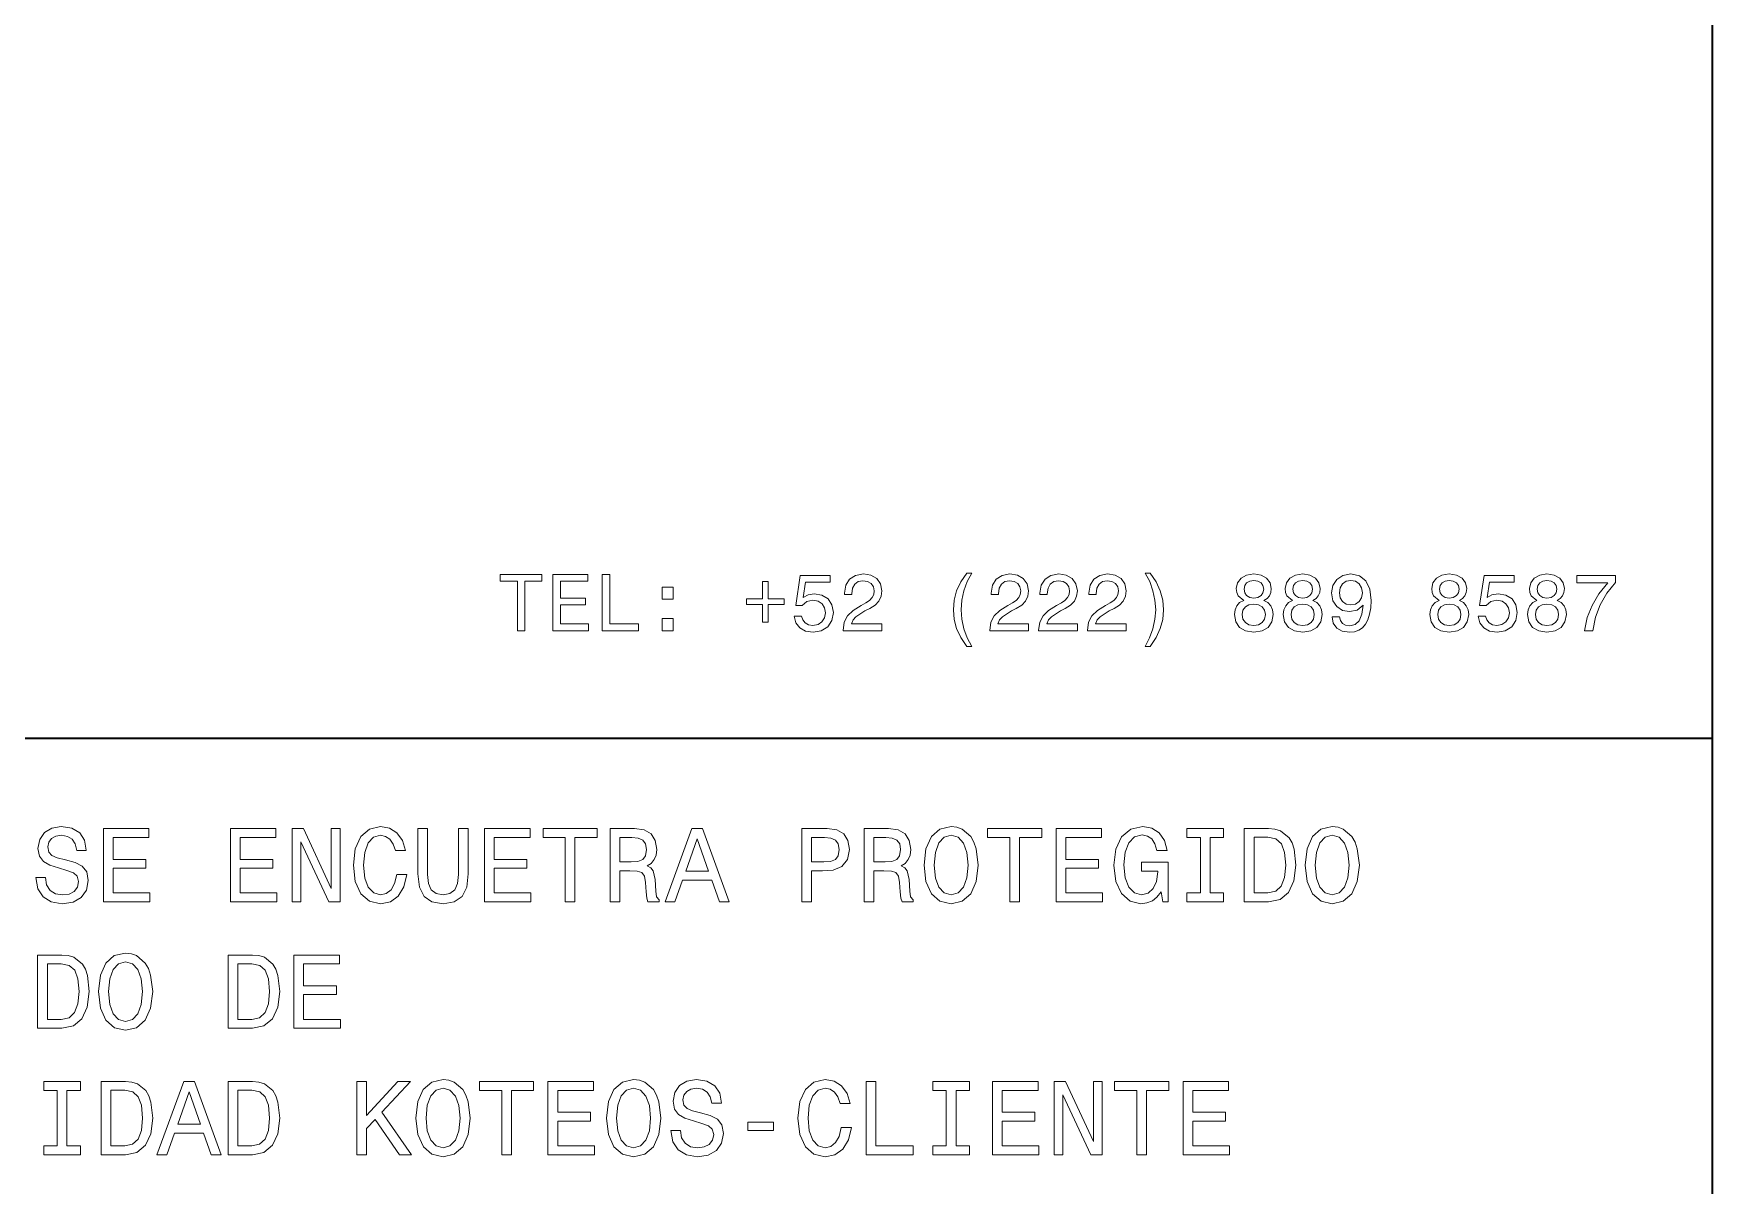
# Model space of a CAD drawing. Extents: x 5 to 413, y 5 to 291.
# Drawn here: x 360.9 to 413.4, y 41.3 to 77.3 of the extents above; entities that cross this region are included whole.
import ezdxf

# ---------------------------------------------------------------- set-up
doc = ezdxf.new("R2010")
doc.units = 0

msp = doc.modelspace()

# ---------------------------------------------------------------- linework, layer by layer
at = {"color": 7, "lineweight": 35}
for p, q in [((413.367157, 5.281658), (413.367157, 290.786957)), ((335.902863, 55.281349), (413.367157, 55.281349))]:
    msp.add_line(p, q, dxfattribs=at)
at = {"color": 7, "lineweight": 13}
for points in [[(376.008118, 58.637184), (376.241516, 58.637184), (376.241516, 60.184643), (376.774231, 60.184643), (376.774231, 60.397736), (375.47287, 60.397736), (375.47287, 60.184643), (376.008118, 60.184643)], [(377.119263, 58.637184), (378.235443, 58.637184), (378.235443, 58.850277), (377.352631, 58.850277), (377.352631, 59.44643), (378.139069, 59.44643), (378.139069, 59.656986), (377.352631, 59.656986), (377.352631, 60.184643), (378.215149, 60.184643), (378.215149, 60.397736), (377.119263, 60.397736)], [(378.664185, 58.637184), (379.795593, 58.637184), (379.795593, 58.850277), (378.897552, 58.850277), (378.897552, 60.397736), (378.664185, 60.397736)], [(384.658691, 59.096348), (384.714478, 58.888329), (384.838806, 58.725971), (385.021454, 58.6245), (385.254822, 58.586449), (385.511047, 58.632111), (385.711456, 58.756416), (385.838287, 58.954285), (385.886505, 59.20797), (385.843384, 59.443893), (385.721619, 59.629082), (385.531342, 59.74831), (385.285278, 59.791435), (385.095001, 59.760994), (384.947876, 59.67728), (385.018921, 60.151665), (385.7901, 60.151665), (385.7901, 60.359684), (384.848938, 60.359684), (384.709412, 59.426136), (384.912354, 59.426136), (385.059509, 59.545364), (385.247223, 59.58849), (385.409576, 59.560585), (385.533875, 59.479408), (385.612518, 59.355103), (385.640442, 59.195286), (385.612518, 59.035465), (385.531342, 58.91116), (385.407043, 58.83252), (385.247223, 58.804615), (385.112762, 58.822372), (385.008759, 58.880718), (384.932648, 58.972046), (384.894592, 59.096348)], [(386.195984, 58.637184), (387.406067, 58.637184), (387.406067, 58.85535), (386.449677, 58.85535), (386.50296, 58.974583), (386.594269, 59.073517), (386.875854, 59.253632), (387.025543, 59.329735), (387.192963, 59.43882), (387.312195, 59.565659), (387.380676, 59.715332), (387.406067, 59.8853), (387.362915, 60.098392), (387.243683, 60.265823), (387.061035, 60.372368), (386.825134, 60.410419), (386.581573, 60.367294), (386.396393, 60.248066), (386.277161, 60.057804), (386.236572, 59.806656), (386.236572, 59.771141), (386.467438, 59.771141), (386.467438, 59.791435), (386.490265, 59.96394), (386.558746, 60.090782), (386.667847, 60.171959), (386.812439, 60.199863), (386.959564, 60.174496), (387.068665, 60.111076), (387.139679, 60.012138), (387.16507, 59.887836), (387.147308, 59.771141), (387.099091, 59.672207), (387.017914, 59.585953), (386.906311, 59.50985), (386.756622, 59.428673), (386.508026, 59.271389), (386.332977, 59.103958), (386.228973, 58.901012), (386.195984, 58.644794)], [(390.054504, 58.147579), (390.214325, 58.147579), (390.069702, 58.416481), (389.968231, 58.698067), (389.904816, 58.994877), (389.884521, 59.29422), (389.904816, 59.593567), (389.968231, 59.887836), (390.069702, 60.171959), (390.214325, 60.440865), (390.054504, 60.440865), (389.869293, 60.161812), (389.739929, 59.8853), (389.663818, 59.5961), (389.640991, 59.29422), (389.663818, 58.989803), (389.739929, 58.70314), (389.869293, 58.426628)], [(390.777496, 58.637184), (391.987549, 58.637184), (391.987549, 58.85535), (391.031158, 58.85535), (391.084442, 58.974583), (391.175781, 59.073517), (391.457367, 59.253632), (391.607025, 59.329735), (391.774445, 59.43882), (391.893677, 59.565659), (391.962189, 59.715332), (391.987549, 59.8853), (391.944427, 60.098392), (391.825195, 60.265823), (391.642548, 60.372368), (391.406616, 60.410419), (391.163086, 60.367294), (390.977905, 60.248066), (390.858673, 60.057804), (390.818085, 59.806656), (390.818085, 59.771141), (391.04892, 59.771141), (391.04892, 59.791435), (391.071747, 59.96394), (391.140259, 60.090782), (391.249329, 60.171959), (391.393921, 60.199863), (391.541077, 60.174496), (391.650146, 60.111076), (391.721191, 60.012138), (391.746552, 59.887836), (391.72879, 59.771141), (391.680603, 59.672207), (391.599426, 59.585953), (391.487793, 59.50985), (391.338135, 59.428673), (391.089508, 59.271389), (390.91449, 59.103958), (390.810455, 58.901012), (390.777496, 58.644794)], [(392.304657, 58.637184), (393.514709, 58.637184), (393.514709, 58.85535), (392.55835, 58.85535), (392.611603, 58.974583), (392.702942, 59.073517), (392.984528, 59.253632), (393.134186, 59.329735), (393.301636, 59.43882), (393.420868, 59.565659), (393.489349, 59.715332), (393.514709, 59.8853), (393.471588, 60.098392), (393.352356, 60.265823), (393.169708, 60.372368), (392.933777, 60.410419), (392.690247, 60.367294), (392.505066, 60.248066), (392.385834, 60.057804), (392.345245, 59.806656), (392.345245, 59.771141), (392.57608, 59.771141), (392.57608, 59.791435), (392.598938, 59.96394), (392.667419, 60.090782), (392.776489, 60.171959), (392.921112, 60.199863), (393.068237, 60.174496), (393.177307, 60.111076), (393.248352, 60.012138), (393.273712, 59.887836), (393.255951, 59.771141), (393.207764, 59.672207), (393.126587, 59.585953), (393.014954, 59.50985), (392.865295, 59.428673), (392.616669, 59.271389), (392.44165, 59.103958), (392.337646, 58.901012), (392.304657, 58.644794)], [(393.831818, 58.637184), (395.04187, 58.637184), (395.04187, 58.85535), (394.08551, 58.85535), (394.138763, 58.974583), (394.230103, 59.073517), (394.511688, 59.253632), (394.661346, 59.329735), (394.828796, 59.43882), (394.948029, 59.565659), (395.01651, 59.715332), (395.04187, 59.8853), (394.998749, 60.098392), (394.879517, 60.265823), (394.696869, 60.372368), (394.460938, 60.410419), (394.217407, 60.367294), (394.032227, 60.248066), (393.912994, 60.057804), (393.872406, 59.806656), (393.872406, 59.771141), (394.103271, 59.771141), (394.103271, 59.791435), (394.126099, 59.96394), (394.19458, 60.090782), (394.30368, 60.171959), (394.448273, 60.199863), (394.595398, 60.174496), (394.704498, 60.111076), (394.775513, 60.012138), (394.800873, 59.887836), (394.783142, 59.771141), (394.734924, 59.672207), (394.653748, 59.585953), (394.542114, 59.50985), (394.392456, 59.428673), (394.14386, 59.271389), (393.968811, 59.103958), (393.864807, 58.901012), (393.831818, 58.644794)], [(395.795319, 58.147579), (395.977966, 58.426628), (396.107361, 58.70314), (396.183441, 58.989803), (396.208832, 59.29422), (396.183441, 59.5961), (396.107361, 59.8853), (395.977966, 60.161812), (395.795319, 60.440865), (395.635498, 60.440865), (395.777557, 60.171959), (395.879028, 59.887836), (395.939911, 59.593567), (395.962738, 59.29422), (395.939911, 58.994877), (395.879028, 58.698067), (395.775024, 58.416481), (395.635498, 58.147579)], [(398.717743, 59.585953), (398.588348, 59.514923), (398.499573, 59.415989), (398.443756, 59.291683), (398.425995, 59.14201), (398.466583, 58.916233), (398.583282, 58.741192), (398.77356, 58.629574), (399.032288, 58.586449), (399.288513, 58.629574), (399.47879, 58.741192), (399.595459, 58.916233), (399.638611, 59.14201), (399.618317, 59.291683), (399.565033, 59.415989), (399.473694, 59.514923), (399.346863, 59.585953), (399.448334, 59.646839), (399.519379, 59.730553), (399.5625, 59.832027), (399.577728, 59.956329), (399.53714, 60.136444), (399.430573, 60.281044), (399.258087, 60.374905), (399.032288, 60.410419), (398.803986, 60.374905), (398.63147, 60.281044), (398.5224, 60.136444), (398.484344, 59.956329), (398.49704, 59.832027), (398.540161, 59.730553)], [(400.244904, 59.585953), (400.115509, 59.514923), (400.026733, 59.415989), (399.970917, 59.291683), (399.953156, 59.14201), (399.993744, 58.916233), (400.110443, 58.741192), (400.30072, 58.629574), (400.559448, 58.586449), (400.815674, 58.629574), (401.005951, 58.741192), (401.12265, 58.916233), (401.165771, 59.14201), (401.145477, 59.291683), (401.092194, 59.415989), (401.000854, 59.514923), (400.874023, 59.585953), (400.975494, 59.646839), (401.046539, 59.730553), (401.089661, 59.832027), (401.104889, 59.956329), (401.064301, 60.136444), (400.957733, 60.281044), (400.785248, 60.374905), (400.559448, 60.410419), (400.331146, 60.374905), (400.158661, 60.281044), (400.049561, 60.136444), (400.011505, 59.956329), (400.0242, 59.832027), (400.067322, 59.730553)], [(401.477783, 59.073517), (401.515839, 58.873108), (401.624939, 58.718361), (401.797424, 58.621964), (402.025757, 58.586449), (402.175415, 58.604206), (402.309875, 58.649868), (402.424011, 58.728508), (402.520416, 58.84013), (402.596527, 58.979656), (402.652344, 59.152157), (402.685303, 59.350029), (402.697998, 59.578342), (402.654877, 59.936035), (402.530579, 60.197327), (402.332703, 60.35461), (402.061249, 60.410419), (401.812653, 60.364758), (401.624939, 60.242992), (401.503174, 60.055267), (401.462585, 59.819344), (401.503174, 59.575806), (401.622375, 59.390621), (401.799957, 59.273926), (402.025757, 59.235874), (402.264221, 59.284073), (402.444336, 59.43121), (402.403748, 59.14962), (402.32254, 58.949211), (402.198242, 58.829983), (402.02829, 58.791931), (401.896362, 58.809689), (401.799957, 58.865498), (401.736542, 58.954285), (401.711182, 59.073517)], [(404.826385, 59.585953), (404.697021, 59.514923), (404.608215, 59.415989), (404.552429, 59.291683), (404.534668, 59.14201), (404.575256, 58.916233), (404.691956, 58.741192), (404.882202, 58.629574), (405.140961, 58.586449), (405.397186, 58.629574), (405.587433, 58.741192), (405.704132, 58.916233), (405.747253, 59.14201), (405.726959, 59.291683), (405.673706, 59.415989), (405.582367, 59.514923), (405.455536, 59.585953), (405.557007, 59.646839), (405.628021, 59.730553), (405.671143, 59.832027), (405.686371, 59.956329), (405.645782, 60.136444), (405.539246, 60.281044), (405.36673, 60.374905), (405.140961, 60.410419), (404.912659, 60.374905), (404.740143, 60.281044), (404.631042, 60.136444), (404.593018, 59.956329), (404.605682, 59.832027), (404.648804, 59.730553)], [(406.039001, 59.096348), (406.094788, 58.888329), (406.219116, 58.725971), (406.401764, 58.6245), (406.635132, 58.586449), (406.891357, 58.632111), (407.091766, 58.756416), (407.218597, 58.954285), (407.266815, 59.20797), (407.223694, 59.443893), (407.101929, 59.629082), (406.911652, 59.74831), (406.665588, 59.791435), (406.475311, 59.760994), (406.328186, 59.67728), (406.399231, 60.151665), (407.17041, 60.151665), (407.17041, 60.359684), (406.229248, 60.359684), (406.089722, 59.426136), (406.292664, 59.426136), (406.439819, 59.545364), (406.627533, 59.58849), (406.789886, 59.560585), (406.914185, 59.479408), (406.992828, 59.355103), (407.020752, 59.195286), (406.992828, 59.035465), (406.911652, 58.91116), (406.787354, 58.83252), (406.627533, 58.804615), (406.493073, 58.822372), (406.389069, 58.880718), (406.312958, 58.972046), (406.274902, 59.096348)], [(407.880737, 59.585953), (407.751343, 59.514923), (407.662537, 59.415989), (407.60675, 59.291683), (407.588989, 59.14201), (407.629578, 58.916233), (407.746277, 58.741192), (407.936523, 58.629574), (408.195282, 58.586449), (408.451508, 58.629574), (408.641754, 58.741192), (408.758453, 58.916233), (408.801575, 59.14201), (408.781281, 59.291683), (408.728027, 59.415989), (408.636688, 59.514923), (408.509857, 59.585953), (408.611328, 59.646839), (408.682343, 59.730553), (408.725494, 59.832027), (408.740692, 59.956329), (408.700104, 60.136444), (408.593567, 60.281044), (408.421051, 60.374905), (408.195282, 60.410419), (407.96698, 60.374905), (407.794464, 60.281044), (407.685394, 60.136444), (407.647339, 59.956329), (407.660034, 59.832027), (407.703156, 59.730553)], [(409.369843, 58.637184), (409.626038, 58.637184), (409.709778, 59.055759), (409.856903, 59.44643), (410.064911, 59.809196), (410.336365, 60.149128), (410.336365, 60.359684), (409.128845, 60.359684), (409.128845, 60.128834), (410.092834, 60.128834), (409.813782, 59.786362), (409.60321, 59.428673), (409.456085, 59.048149)], [(380.531281, 59.621471), (380.881348, 59.621471), (380.881348, 59.999454), (380.531281, 59.999454)], [(383.671844, 60.179569), (383.671844, 59.629082), (383.169556, 59.629082), (383.169556, 59.454041), (383.671844, 59.454041), (383.671844, 58.903549), (383.849426, 58.903549), (383.849426, 59.454041), (384.349182, 59.454041), (384.349182, 59.629082), (383.849426, 59.629082), (383.849426, 60.179569)], [(398.725342, 59.936035), (398.745636, 60.047657), (398.806519, 60.133907), (398.902924, 60.18718), (399.032288, 60.207474), (399.159149, 60.18718), (399.255554, 60.133907), (399.316437, 60.047657), (399.339264, 59.936035), (399.316437, 59.82188), (399.255554, 59.733089), (399.159149, 59.674744), (399.032288, 59.656986), (398.902924, 59.67728), (398.806519, 59.733089), (398.745636, 59.82188)], [(400.252502, 59.936035), (400.272797, 60.047657), (400.333679, 60.133907), (400.430084, 60.18718), (400.559448, 60.207474), (400.68631, 60.18718), (400.782715, 60.133907), (400.843597, 60.047657), (400.866425, 59.936035), (400.843597, 59.82188), (400.782715, 59.733089), (400.68631, 59.674744), (400.559448, 59.656986), (400.430084, 59.67728), (400.333679, 59.733089), (400.272797, 59.82188)], [(401.708649, 59.82188), (401.734009, 59.97916), (401.805054, 60.103466), (401.916656, 60.182106), (402.061249, 60.210011), (402.210938, 60.182106), (402.325104, 60.103466), (402.396118, 59.981697), (402.424011, 59.824417), (402.396118, 59.664597), (402.325104, 59.545364), (402.208405, 59.471798), (402.05365, 59.44643), (401.914124, 59.471798), (401.805054, 59.545364), (401.734009, 59.66206)], [(404.834015, 59.936035), (404.854309, 60.047657), (404.915192, 60.133907), (405.011597, 60.18718), (405.140961, 60.207474), (405.267792, 60.18718), (405.364197, 60.133907), (405.425079, 60.047657), (405.447906, 59.936035), (405.425079, 59.82188), (405.364197, 59.733089), (405.267792, 59.674744), (405.140961, 59.656986), (405.011597, 59.67728), (404.915192, 59.733089), (404.854309, 59.82188)], [(407.888336, 59.936035), (407.90863, 60.047657), (407.969513, 60.133907), (408.065918, 60.18718), (408.195282, 60.207474), (408.322144, 60.18718), (408.418518, 60.133907), (408.479401, 60.047657), (408.502228, 59.936035), (408.479401, 59.82188), (408.418518, 59.733089), (408.322144, 59.674744), (408.195282, 59.656986), (408.065918, 59.67728), (407.969513, 59.733089), (407.90863, 59.82188)], [(398.669525, 59.147083), (398.692383, 59.281536), (398.76593, 59.383011), (398.880096, 59.448967), (399.032288, 59.471798), (399.181976, 59.448967), (399.296143, 59.383011), (399.36969, 59.281536), (399.395081, 59.147083), (399.36969, 59.002487), (399.296143, 58.893402), (399.181976, 58.822372), (399.032288, 58.799541), (398.880096, 58.822372), (398.76593, 58.893402), (398.692383, 59.002487)], [(400.196686, 59.147083), (400.219543, 59.281536), (400.293091, 59.383011), (400.407257, 59.448967), (400.559448, 59.471798), (400.709137, 59.448967), (400.823303, 59.383011), (400.896851, 59.281536), (400.922241, 59.147083), (400.896851, 59.002487), (400.823303, 58.893402), (400.709137, 58.822372), (400.559448, 58.799541), (400.407257, 58.822372), (400.293091, 58.893402), (400.219543, 59.002487)], [(404.778198, 59.147083), (404.801025, 59.281536), (404.874603, 59.383011), (404.988739, 59.448967), (405.140961, 59.471798), (405.290619, 59.448967), (405.404785, 59.383011), (405.478363, 59.281536), (405.503723, 59.147083), (405.478363, 59.002487), (405.404785, 58.893402), (405.290619, 58.822372), (405.140961, 58.799541), (404.988739, 58.822372), (404.874603, 58.893402), (404.801025, 59.002487)], [(407.83252, 59.147083), (407.855347, 59.281536), (407.928925, 59.383011), (408.043091, 59.448967), (408.195282, 59.471798), (408.344971, 59.448967), (408.459106, 59.383011), (408.532684, 59.281536), (408.558044, 59.147083), (408.532684, 59.002487), (408.459106, 58.893402), (408.344971, 58.822372), (408.195282, 58.799541), (408.043091, 58.822372), (407.928925, 58.893402), (407.855347, 59.002487)], [(380.531281, 58.637184), (380.881348, 58.637184), (380.881348, 59.015171), (380.531281, 59.015171)], [(361.254547, 50.918636), (360.954437, 50.918636), (361.020386, 50.569061), (361.185272, 50.311829), (361.439209, 50.15683), (361.782196, 50.100765), (362.121887, 50.15353), (362.375824, 50.298637), (362.537415, 50.526192), (362.596771, 50.826298), (362.547302, 51.096722), (362.408783, 51.271507), (362.18454, 51.386932), (361.88443, 51.472679), (361.627197, 51.535336), (361.459015, 51.607891), (361.363373, 51.713421), (361.333679, 51.878315), (361.363373, 52.026718), (361.449097, 52.138847), (361.581024, 52.214699), (361.762421, 52.241081), (361.947083, 52.208103), (362.092194, 52.119061), (362.187836, 51.970657), (362.234009, 51.769485), (362.534119, 51.769485), (362.534119, 51.776081), (362.481354, 52.086082), (362.326355, 52.316933), (362.082306, 52.462036), (361.752502, 52.511505), (361.455719, 52.462036), (361.224854, 52.323528), (361.076447, 52.109165), (361.023682, 51.832146), (361.066559, 51.584805), (361.191895, 51.416615), (361.38974, 51.304485), (361.660187, 51.218742), (361.927307, 51.142891), (362.128479, 51.070339), (362.250488, 50.964806), (362.293365, 50.793316), (362.253784, 50.61853), (362.15155, 50.486618), (361.996552, 50.404171), (361.79538, 50.377789), (361.571136, 50.414062), (361.399658, 50.519596), (361.290802, 50.691082)], [(372.23642, 51.014275), (372.170471, 50.737255), (372.061646, 50.539383), (371.909943, 50.417362), (371.731873, 50.377789), (371.517487, 50.437149), (371.349304, 50.615234), (371.237183, 50.905445), (371.200897, 51.307785), (371.237183, 51.706825), (371.346008, 52.000336), (371.514191, 52.178421), (371.731873, 52.241081), (371.890137, 52.208103), (372.02536, 52.115761), (372.13089, 51.967358), (372.203461, 51.76289), (372.516754, 51.76289), (372.417816, 52.076187), (372.246338, 52.313633), (372.012177, 52.462036), (371.731873, 52.514805), (371.382294, 52.432358), (371.115143, 52.201508), (370.943665, 51.82225), (370.884308, 51.307785), (370.943665, 50.793316), (371.115143, 50.414062), (371.382294, 50.179916), (371.731873, 50.100765), (372.038574, 50.163425), (372.285889, 50.338211), (372.460693, 50.625126), (372.55304, 51.014275)], [(388.722473, 51.307785), (388.78183, 50.793316), (388.953308, 50.414062), (389.220428, 50.179916), (389.570007, 50.100765), (389.91629, 50.179916), (390.186707, 50.414062), (390.354919, 50.793316), (390.417572, 51.307785), (390.354919, 51.818954), (390.282349, 52.026718), (390.186707, 52.198208), (389.91629, 52.432358), (389.751404, 52.491718), (389.570007, 52.514805), (389.217133, 52.432358), (388.950012, 52.201508), (388.78183, 51.82225)], [(396.129486, 50.470127), (396.185547, 50.163425), (396.350433, 50.163425), (396.350433, 51.400124), (395.516083, 51.400124), (395.516083, 51.119804), (396.030548, 51.119804), (396.030548, 51.100018), (395.990967, 50.796616), (395.885437, 50.572361), (395.723846, 50.430553), (395.522675, 50.384384), (395.298401, 50.443745), (395.123627, 50.62183), (395.011505, 50.91534), (394.971924, 51.317677), (395.008209, 51.716721), (395.120331, 52.010231), (395.298401, 52.188316), (395.539154, 52.250973), (395.704041, 52.217995), (395.839264, 52.125656), (395.938202, 51.970657), (395.994263, 51.76289), (396.32074, 51.76289), (396.235016, 52.079487), (396.073425, 52.316933), (395.845856, 52.462036), (395.55896, 52.514805), (395.182983, 52.432358), (394.899384, 52.191612), (394.717987, 51.812359), (394.655334, 51.307785), (394.717987, 50.799911), (394.899384, 50.420658), (395.166504, 50.179916), (395.502869, 50.100765), (395.690857, 50.127148), (395.859039, 50.193108), (396.00415, 50.308533)], [(400.634369, 51.307785), (400.693726, 50.793316), (400.865204, 50.414062), (401.132355, 50.179916), (401.481934, 50.100765), (401.828186, 50.179916), (402.098633, 50.414062), (402.266815, 50.793316), (402.329468, 51.307785), (402.266815, 51.818954), (402.194275, 52.026718), (402.098633, 52.198208), (401.828186, 52.432358), (401.6633, 52.491718), (401.481934, 52.514805), (401.129028, 52.432358), (400.861908, 52.201508), (400.693726, 51.82225)], [(363.068359, 50.163425), (364.519409, 50.163425), (364.519409, 50.440445), (363.371765, 50.440445), (363.371765, 51.215443), (364.394104, 51.215443), (364.394104, 51.489166), (363.371765, 51.489166), (363.371765, 52.175125), (364.493042, 52.175125), (364.493042, 52.452145), (363.068359, 52.452145)], [(367.039001, 50.163425), (368.490051, 50.163425), (368.490051, 50.440445), (367.342407, 50.440445), (367.342407, 51.215443), (368.364746, 51.215443), (368.364746, 51.489166), (367.342407, 51.489166), (367.342407, 52.175125), (368.463684, 52.175125), (368.463684, 52.452145), (367.039001, 52.452145)], [(368.964935, 50.163425), (369.238678, 50.163425), (369.238678, 52.039909), (370.115906, 50.163425), (370.468781, 50.163425), (370.468781, 52.452145), (370.191742, 52.452145), (370.191742, 50.575657), (369.324402, 52.452145), (368.964935, 52.452145)], [(372.899292, 51.034061), (372.945465, 50.62183), (373.090576, 50.32832), (373.334625, 50.160126), (373.6875, 50.100765), (374.037048, 50.160126), (374.281097, 50.32832), (374.426208, 50.61853), (374.475677, 51.034061), (374.475677, 52.452145), (374.168976, 52.452145), (374.168976, 51.017574), (374.139282, 50.737255), (374.050262, 50.536083), (373.89856, 50.417362), (373.6875, 50.377789), (373.469849, 50.417362), (373.318115, 50.536083), (373.229095, 50.733955), (373.202698, 51.017574), (373.202698, 52.452145), (372.899292, 52.452145)], [(374.980255, 50.163425), (376.431305, 50.163425), (376.431305, 50.440445), (375.283661, 50.440445), (375.283661, 51.215443), (376.306, 51.215443), (376.306, 51.489166), (375.283661, 51.489166), (375.283661, 52.175125), (376.404938, 52.175125), (376.404938, 52.452145), (374.980255, 52.452145)], [(377.506409, 50.163425), (377.809814, 50.163425), (377.809814, 52.175125), (378.50238, 52.175125), (378.50238, 52.452145), (376.810577, 52.452145), (376.810577, 52.175125), (377.506409, 52.175125)], [(378.90802, 50.163425), (379.214722, 50.163425), (379.214722, 51.1297), (379.528015, 51.1297), (379.75885, 51.119804), (379.903961, 51.073635), (379.983124, 50.964806), (380.016083, 50.770233), (380.032593, 50.473423), (380.052368, 50.278851), (380.091949, 50.163425), (380.438232, 50.163425), (380.438232, 50.226086), (380.362366, 50.318424), (380.335999, 50.489914), (380.312897, 50.859276), (380.256836, 51.132999), (380.180969, 51.218742), (380.062256, 51.281403), (380.194183, 51.36385), (380.28653, 51.479275), (380.345886, 51.624378), (380.365662, 51.799168), (380.319489, 52.076187), (380.187592, 52.283951), (379.96991, 52.409271), (379.673126, 52.452145), (378.90802, 52.452145)], [(379.587372, 52.171825), (379.788544, 52.152039), (379.930359, 52.089378), (380.019379, 51.973953), (380.049072, 51.792572), (380.016083, 51.601295), (379.927063, 51.48587), (379.77536, 51.426506), (379.567566, 51.410019), (379.214722, 51.410019), (379.214722, 52.171825)], [(380.62619, 50.163425), (380.929596, 50.163425), (381.170349, 50.836189), (382.083862, 50.836189), (382.324585, 50.163425), (382.634583, 50.163425), (381.796936, 52.455441), (381.460571, 52.455441)], [(381.275879, 51.116508), (381.628754, 52.125656), (381.981628, 51.116508)], [(384.903534, 50.163425), (385.20694, 50.163425), (385.20694, 51.1297), (385.543304, 51.1297), (385.882996, 51.146191), (386.153412, 51.261616), (386.328217, 51.48587), (386.387573, 51.792572), (386.3414, 52.076187), (386.209473, 52.283951), (385.991821, 52.409271), (385.695007, 52.452145), (384.903534, 52.452145)], [(385.612579, 52.171825), (385.810455, 52.152039), (385.955536, 52.089378), (386.04129, 51.973953), (386.070984, 51.792572), (386.037994, 51.601295), (385.948944, 51.48587), (385.797241, 51.426506), (385.589478, 51.410019), (385.20694, 51.410019), (385.20694, 52.171825)], [(386.849274, 50.163425), (387.155975, 50.163425), (387.155975, 51.1297), (387.469269, 51.1297), (387.700134, 51.119804), (387.845215, 51.073635), (387.924377, 50.964806), (387.957336, 50.770233), (387.973846, 50.473423), (387.993622, 50.278851), (388.033203, 50.163425), (388.379486, 50.163425), (388.379486, 50.226086), (388.303619, 50.318424), (388.277252, 50.489914), (388.25415, 50.859276), (388.19809, 51.132999), (388.122253, 51.218742), (388.00354, 51.281403), (388.135437, 51.36385), (388.227783, 51.479275), (388.28714, 51.624378), (388.306915, 51.799168), (388.260742, 52.076187), (388.128845, 52.283951), (387.911194, 52.409271), (387.61438, 52.452145), (386.849274, 52.452145)], [(387.528625, 52.171825), (387.729797, 52.152039), (387.871613, 52.089378), (387.960663, 51.973953), (387.990326, 51.792572), (387.957336, 51.601295), (387.868317, 51.48587), (387.716614, 51.426506), (387.50885, 51.410019), (387.155975, 51.410019), (387.155975, 52.171825)], [(389.039062, 51.307785), (389.075317, 51.706825), (389.184174, 52.000336), (389.352356, 52.178421), (389.570007, 52.241081), (389.784363, 52.178421), (389.952576, 51.99704), (390.061401, 51.703529), (390.100952, 51.307785), (390.061401, 50.908745), (389.952576, 50.615234), (389.784363, 50.437149), (389.570007, 50.377789), (389.352356, 50.437149), (389.184174, 50.615234), (389.075317, 50.905445)], [(391.403625, 50.163425), (391.707031, 50.163425), (391.707031, 52.175125), (392.399597, 52.175125), (392.399597, 52.452145), (390.707794, 52.452145), (390.707794, 52.175125), (391.403625, 52.175125)], [(392.848083, 50.163425), (394.299164, 50.163425), (394.299164, 50.440445), (393.151489, 50.440445), (393.151489, 51.215443), (394.173828, 51.215443), (394.173828, 51.489166), (393.151489, 51.489166), (393.151489, 52.175125), (394.272766, 52.175125), (394.272766, 52.452145), (392.848083, 52.452145)], [(397.359589, 50.440445), (396.937439, 50.440445), (396.937439, 50.163425), (398.085114, 50.163425), (398.085114, 50.440445), (397.662994, 50.440445), (397.662994, 52.175125), (398.085114, 52.175125), (398.085114, 52.452145), (396.937439, 52.452145), (396.937439, 52.175125), (397.359589, 52.175125)], [(399.493286, 52.452145), (398.731506, 52.452145), (398.731506, 50.163425), (399.493286, 50.163425), (399.852783, 50.235977), (400.119904, 50.456936), (400.28479, 50.816402), (400.344147, 51.307785), (400.291382, 51.809059), (400.225433, 52.006931), (400.133087, 52.16523), (399.865967, 52.379589), (399.691162, 52.432358)], [(399.470215, 52.178421), (399.720856, 52.128952), (399.892334, 51.977253), (399.994568, 51.706825), (400.027557, 51.307785), (399.991272, 50.921936), (399.889038, 50.651508), (399.714264, 50.489914), (399.470215, 50.437149), (399.038208, 50.437149), (399.038208, 52.178421)], [(400.950958, 51.307785), (400.987244, 51.706825), (401.096069, 52.000336), (401.264252, 52.178421), (401.481934, 52.241081), (401.696289, 52.178421), (401.864471, 51.99704), (401.973297, 51.703529), (402.012878, 51.307785), (401.973297, 50.908745), (401.864471, 50.615234), (401.696289, 50.437149), (401.481934, 50.377789), (401.264252, 50.437149), (401.096069, 50.615234), (400.987244, 50.905445)], [(361.772308, 48.498005), (361.010498, 48.498005), (361.010498, 46.209286), (361.772308, 46.209286), (362.131775, 46.281837), (362.398895, 46.502796), (362.563782, 46.862263), (362.623169, 47.353645), (362.570374, 47.854919), (362.504425, 48.052792), (362.412079, 48.21109), (362.144958, 48.425449), (361.970184, 48.478218)], [(362.913361, 47.353645), (362.972717, 46.839176), (363.144226, 46.459923), (363.411346, 46.225777), (363.760925, 46.146626), (364.107178, 46.225777), (364.377625, 46.459923), (364.545807, 46.839176), (364.608459, 47.353645), (364.545807, 47.864815), (364.473267, 48.072578), (364.377625, 48.244068), (364.107178, 48.478218), (363.942291, 48.537579), (363.760925, 48.560665), (363.408051, 48.478218), (363.14093, 48.247368), (362.972717, 47.868111)], [(363.22995, 47.353645), (363.266235, 47.752686), (363.375061, 48.046196), (363.543274, 48.224281), (363.760925, 48.286942), (363.975281, 48.224281), (364.143463, 48.0429), (364.252289, 47.74939), (364.29187, 47.353645), (364.252289, 46.954605), (364.143463, 46.661095), (363.975281, 46.483009), (363.760925, 46.423649), (363.543274, 46.483009), (363.375061, 46.661095), (363.266235, 46.951305)], [(367.728241, 48.498005), (366.966431, 48.498005), (366.966431, 46.209286), (367.728241, 46.209286), (368.087708, 46.281837), (368.354858, 46.502796), (368.519745, 46.862263), (368.579102, 47.353645), (368.526337, 47.854919), (368.460388, 48.052792), (368.368042, 48.21109), (368.100891, 48.425449), (367.926117, 48.478218)], [(369.024292, 46.209286), (370.475372, 46.209286), (370.475372, 46.486305), (369.327698, 46.486305), (369.327698, 47.261303), (370.350037, 47.261303), (370.350037, 47.535027), (369.327698, 47.535027), (369.327698, 48.220985), (370.448975, 48.220985), (370.448975, 48.498005), (369.024292, 48.498005)], [(361.749207, 48.224281), (361.999847, 48.174812), (362.171356, 48.023113), (362.27359, 47.752686), (362.306549, 47.353645), (362.270294, 46.967796), (362.16806, 46.697369), (361.993256, 46.535774), (361.749207, 46.483009), (361.3172, 46.483009), (361.3172, 48.224281)], [(367.70517, 48.224281), (367.955811, 48.174812), (368.127289, 48.023113), (368.229523, 47.752686), (368.262512, 47.353645), (368.226227, 46.967796), (368.123993, 46.697369), (367.949219, 46.535774), (367.70517, 46.483009), (367.273132, 46.483009), (367.273132, 48.224281)], [(361.623901, 42.532166), (361.201782, 42.532166), (361.201782, 42.255146), (362.349426, 42.255146), (362.349426, 42.532166), (361.927307, 42.532166), (361.927307, 44.266846), (362.349426, 44.266846), (362.349426, 44.543865), (361.201782, 44.543865), (361.201782, 44.266846), (361.623901, 44.266846)], [(363.757629, 44.543865), (362.995819, 44.543865), (362.995819, 42.255146), (363.757629, 42.255146), (364.117096, 42.327698), (364.384216, 42.548656), (364.549103, 42.908123), (364.608459, 43.399506), (364.555695, 43.90078), (364.489746, 44.098652), (364.3974, 44.25695), (364.13028, 44.47131), (363.955505, 44.524078)], [(363.734528, 44.270142), (363.985168, 44.220673), (364.156647, 44.068974), (364.258881, 43.798546), (364.29187, 43.399506), (364.255585, 43.013657), (364.153351, 42.743229), (363.978577, 42.581635), (363.734528, 42.52887), (363.302521, 42.52887), (363.302521, 44.270142)], [(364.743683, 42.255146), (365.047089, 42.255146), (365.287842, 42.92791), (366.201324, 42.92791), (366.442078, 42.255146), (366.752075, 42.255146), (365.914429, 44.547161), (365.578033, 44.547161)], [(365.393372, 43.208229), (365.746246, 44.217377), (366.099091, 43.208229)], [(367.728241, 44.543865), (366.966431, 44.543865), (366.966431, 42.255146), (367.728241, 42.255146), (368.087708, 42.327698), (368.354858, 42.548656), (368.519745, 42.908123), (368.579102, 43.399506), (368.526337, 43.90078), (368.460388, 44.098652), (368.368042, 44.25695), (368.100891, 44.47131), (367.926117, 44.524078)], [(367.70517, 44.270142), (367.955811, 44.220673), (368.127289, 44.068974), (368.229523, 43.798546), (368.262512, 43.399506), (368.226227, 43.013657), (368.123993, 42.743229), (367.949219, 42.581635), (367.70517, 42.52887), (367.273132, 42.52887), (367.273132, 44.270142)], [(370.986542, 42.255146), (371.289948, 42.255146), (371.289948, 43.069717), (371.560364, 43.359932), (372.328766, 42.255146), (372.69812, 42.255146), (371.774719, 43.580887), (372.671753, 44.543865), (372.269409, 44.543865), (371.289948, 43.485249), (371.289948, 44.543865), (370.986542, 44.543865)], [(372.839935, 43.399506), (372.899292, 42.885036), (373.070801, 42.505783), (373.337921, 42.271637), (373.6875, 42.192486), (374.033752, 42.271637), (374.304199, 42.505783), (374.472382, 42.885036), (374.535034, 43.399506), (374.472382, 43.910675), (374.399841, 44.118439), (374.304199, 44.289928), (374.033752, 44.524078), (373.868866, 44.583439), (373.6875, 44.606525), (373.334625, 44.524078), (373.067505, 44.293228), (372.899292, 43.913971)], [(373.156525, 43.399506), (373.19281, 43.798546), (373.301636, 44.092056), (373.469849, 44.270142), (373.6875, 44.332802), (373.901855, 44.270142), (374.070038, 44.08876), (374.178864, 43.79525), (374.218445, 43.399506), (374.178864, 43.000465), (374.070038, 42.706955), (373.901855, 42.52887), (373.6875, 42.469509), (373.469849, 42.52887), (373.301636, 42.706955), (373.19281, 42.997166)], [(375.521118, 42.255146), (375.824493, 42.255146), (375.824493, 44.266846), (376.517059, 44.266846), (376.517059, 44.543865), (374.825256, 44.543865), (374.825256, 44.266846), (375.521118, 44.266846)], [(376.965576, 42.255146), (378.416626, 42.255146), (378.416626, 42.532166), (377.268982, 42.532166), (377.268982, 43.307163), (378.291321, 43.307163), (378.291321, 43.580887), (377.268982, 43.580887), (377.268982, 44.266846), (378.390259, 44.266846), (378.390259, 44.543865), (376.965576, 44.543865)], [(378.795898, 43.399506), (378.855255, 42.885036), (379.026733, 42.505783), (379.293854, 42.271637), (379.643433, 42.192486), (379.989716, 42.271637), (380.260132, 42.505783), (380.428314, 42.885036), (380.490997, 43.399506), (380.428314, 43.910675), (380.355774, 44.118439), (380.260132, 44.289928), (379.989716, 44.524078), (379.824829, 44.583439), (379.643433, 44.606525), (379.290558, 44.524078), (379.023438, 44.293228), (378.855255, 43.913971)], [(379.112488, 43.399506), (379.148743, 43.798546), (379.257568, 44.092056), (379.425781, 44.270142), (379.643433, 44.332802), (379.857788, 44.270142), (380.026001, 44.08876), (380.134827, 43.79525), (380.174377, 43.399506), (380.134827, 43.000465), (380.026001, 42.706955), (379.857788, 42.52887), (379.643433, 42.469509), (379.425781, 42.52887), (379.257568, 42.706955), (379.148743, 42.997166)], [(381.107697, 43.010357), (380.807587, 43.010357), (380.873535, 42.660782), (381.038422, 42.403549), (381.292358, 42.24855), (381.635345, 42.192486), (381.975037, 42.245251), (382.228943, 42.390358), (382.390564, 42.617912), (382.449921, 42.918018), (382.400452, 43.188442), (382.261932, 43.363228), (382.037689, 43.478653), (381.737579, 43.5644), (381.480347, 43.627056), (381.312164, 43.699612), (381.216522, 43.805141), (381.186829, 43.970036), (381.216522, 44.118439), (381.302246, 44.230568), (381.434174, 44.306419), (381.61557, 44.332802), (381.800232, 44.299824), (381.945343, 44.210781), (382.040985, 44.062378), (382.087158, 43.861206), (382.387268, 43.861206), (382.387268, 43.867802), (382.334503, 44.177803), (382.179504, 44.408653), (381.935455, 44.553757), (381.605652, 44.603226), (381.308838, 44.553757), (381.078003, 44.415249), (380.929596, 44.200886), (380.876831, 43.923866), (380.919708, 43.676525), (381.045044, 43.508335), (381.242889, 43.396206), (381.513336, 43.310463), (381.780457, 43.234612), (381.981628, 43.16206), (382.103638, 43.056526), (382.146515, 42.885036), (382.106934, 42.710251), (382.0047, 42.578339), (381.849701, 42.495892), (381.648529, 42.469509), (381.424286, 42.505783), (381.252808, 42.611317), (381.143951, 42.782803)], [(386.133636, 43.105995), (386.067688, 42.828976), (385.958862, 42.631104), (385.807129, 42.509083), (385.629059, 42.469509), (385.414703, 42.52887), (385.246521, 42.706955), (385.134369, 42.997166), (385.098114, 43.399506), (385.134369, 43.798546), (385.243195, 44.092056), (385.411407, 44.270142), (385.629059, 44.332802), (385.787354, 44.299824), (385.922577, 44.207481), (386.028107, 44.059078), (386.100647, 43.85461), (386.41394, 43.85461), (386.315002, 44.167908), (386.143524, 44.405354), (385.909363, 44.553757), (385.629059, 44.606525), (385.27948, 44.524078), (385.01236, 44.293228), (384.840881, 43.913971), (384.781494, 43.399506), (384.840881, 42.885036), (385.01236, 42.505783), (385.27948, 42.271637), (385.629059, 42.192486), (385.93576, 42.255146), (386.183105, 42.429932), (386.35788, 42.716846), (386.450226, 43.105995)], [(386.915222, 42.255146), (388.386078, 42.255146), (388.386078, 42.532166), (387.218628, 42.532166), (387.218628, 44.543865), (386.915222, 44.543865)], [(389.418304, 42.532166), (388.996185, 42.532166), (388.996185, 42.255146), (390.14386, 42.255146), (390.14386, 42.532166), (389.72171, 42.532166), (389.72171, 44.266846), (390.14386, 44.266846), (390.14386, 44.543865), (388.996185, 44.543865), (388.996185, 44.266846), (389.418304, 44.266846)], [(390.862793, 42.255146), (392.313843, 42.255146), (392.313843, 42.532166), (391.166168, 42.532166), (391.166168, 43.307163), (392.188507, 43.307163), (392.188507, 43.580887), (391.166168, 43.580887), (391.166168, 44.266846), (392.287476, 44.266846), (392.287476, 44.543865), (390.862793, 44.543865)], [(392.788727, 42.255146), (393.062439, 42.255146), (393.062439, 44.13163), (393.939697, 42.255146), (394.292572, 42.255146), (394.292572, 44.543865), (394.015533, 44.543865), (394.015533, 42.667377), (393.148193, 44.543865), (392.788727, 44.543865)], [(395.374268, 42.255146), (395.677673, 42.255146), (395.677673, 44.266846), (396.370209, 44.266846), (396.370209, 44.543865), (394.678406, 44.543865), (394.678406, 44.266846), (395.374268, 44.266846)], [(396.818726, 42.255146), (398.269775, 42.255146), (398.269775, 42.532166), (397.122131, 42.532166), (397.122131, 43.307163), (398.14447, 43.307163), (398.14447, 43.580887), (397.122131, 43.580887), (397.122131, 44.266846), (398.243408, 44.266846), (398.243408, 44.543865), (396.818726, 44.543865)], [(383.215027, 43.010357), (384.013092, 43.010357), (384.013092, 43.270889), (383.215027, 43.270889)]]:
    msp.add_lwpolyline(points, close=True, dxfattribs=at)

doc.saveas('drawing.dxf')
